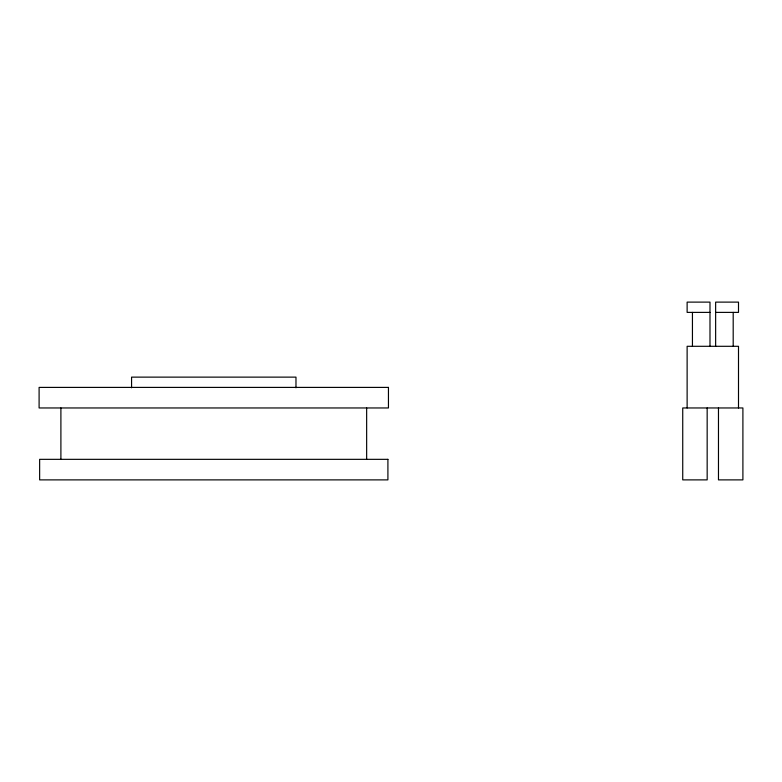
<?xml version="1.0" encoding="UTF-8"?>
<svg xmlns="http://www.w3.org/2000/svg" width="782" height="782" viewBox="0 0 782 782"><rect width="100%" height="100%" fill="white"/><g stroke="black" fill="none" stroke-linecap="round" stroke-linejoin="round"><path stroke-width="1.17" d="M709.988 312.389L687.124 312.389L687.124 302.116L709.988 302.116L709.988 346.299M715.638 312.389L738.501 312.389L738.501 302.116L715.638 302.116L715.638 346.299M738.501 407.96L738.501 346.299L687.124 346.299L687.124 407.96M733.193 312.389L733.193 346.299M718.472 407.96L718.472 479.884L742.9 479.884L742.9 407.96L682.735 407.96L682.735 479.884L707.163 479.884L707.163 407.96M692.441 312.389L692.441 346.299M366.65 407.96L366.65 459.337M295.977 387.794L295.977 377.129L131.571 377.129L131.571 387.794M60.898 407.96L60.898 459.337M388.449 387.403L39.1 387.403L39.1 407.96L388.449 407.96L388.449 387.403M387.911 459.337L39.638 459.337L39.638 479.884L387.911 479.884L387.911 459.337"/></g></svg>
